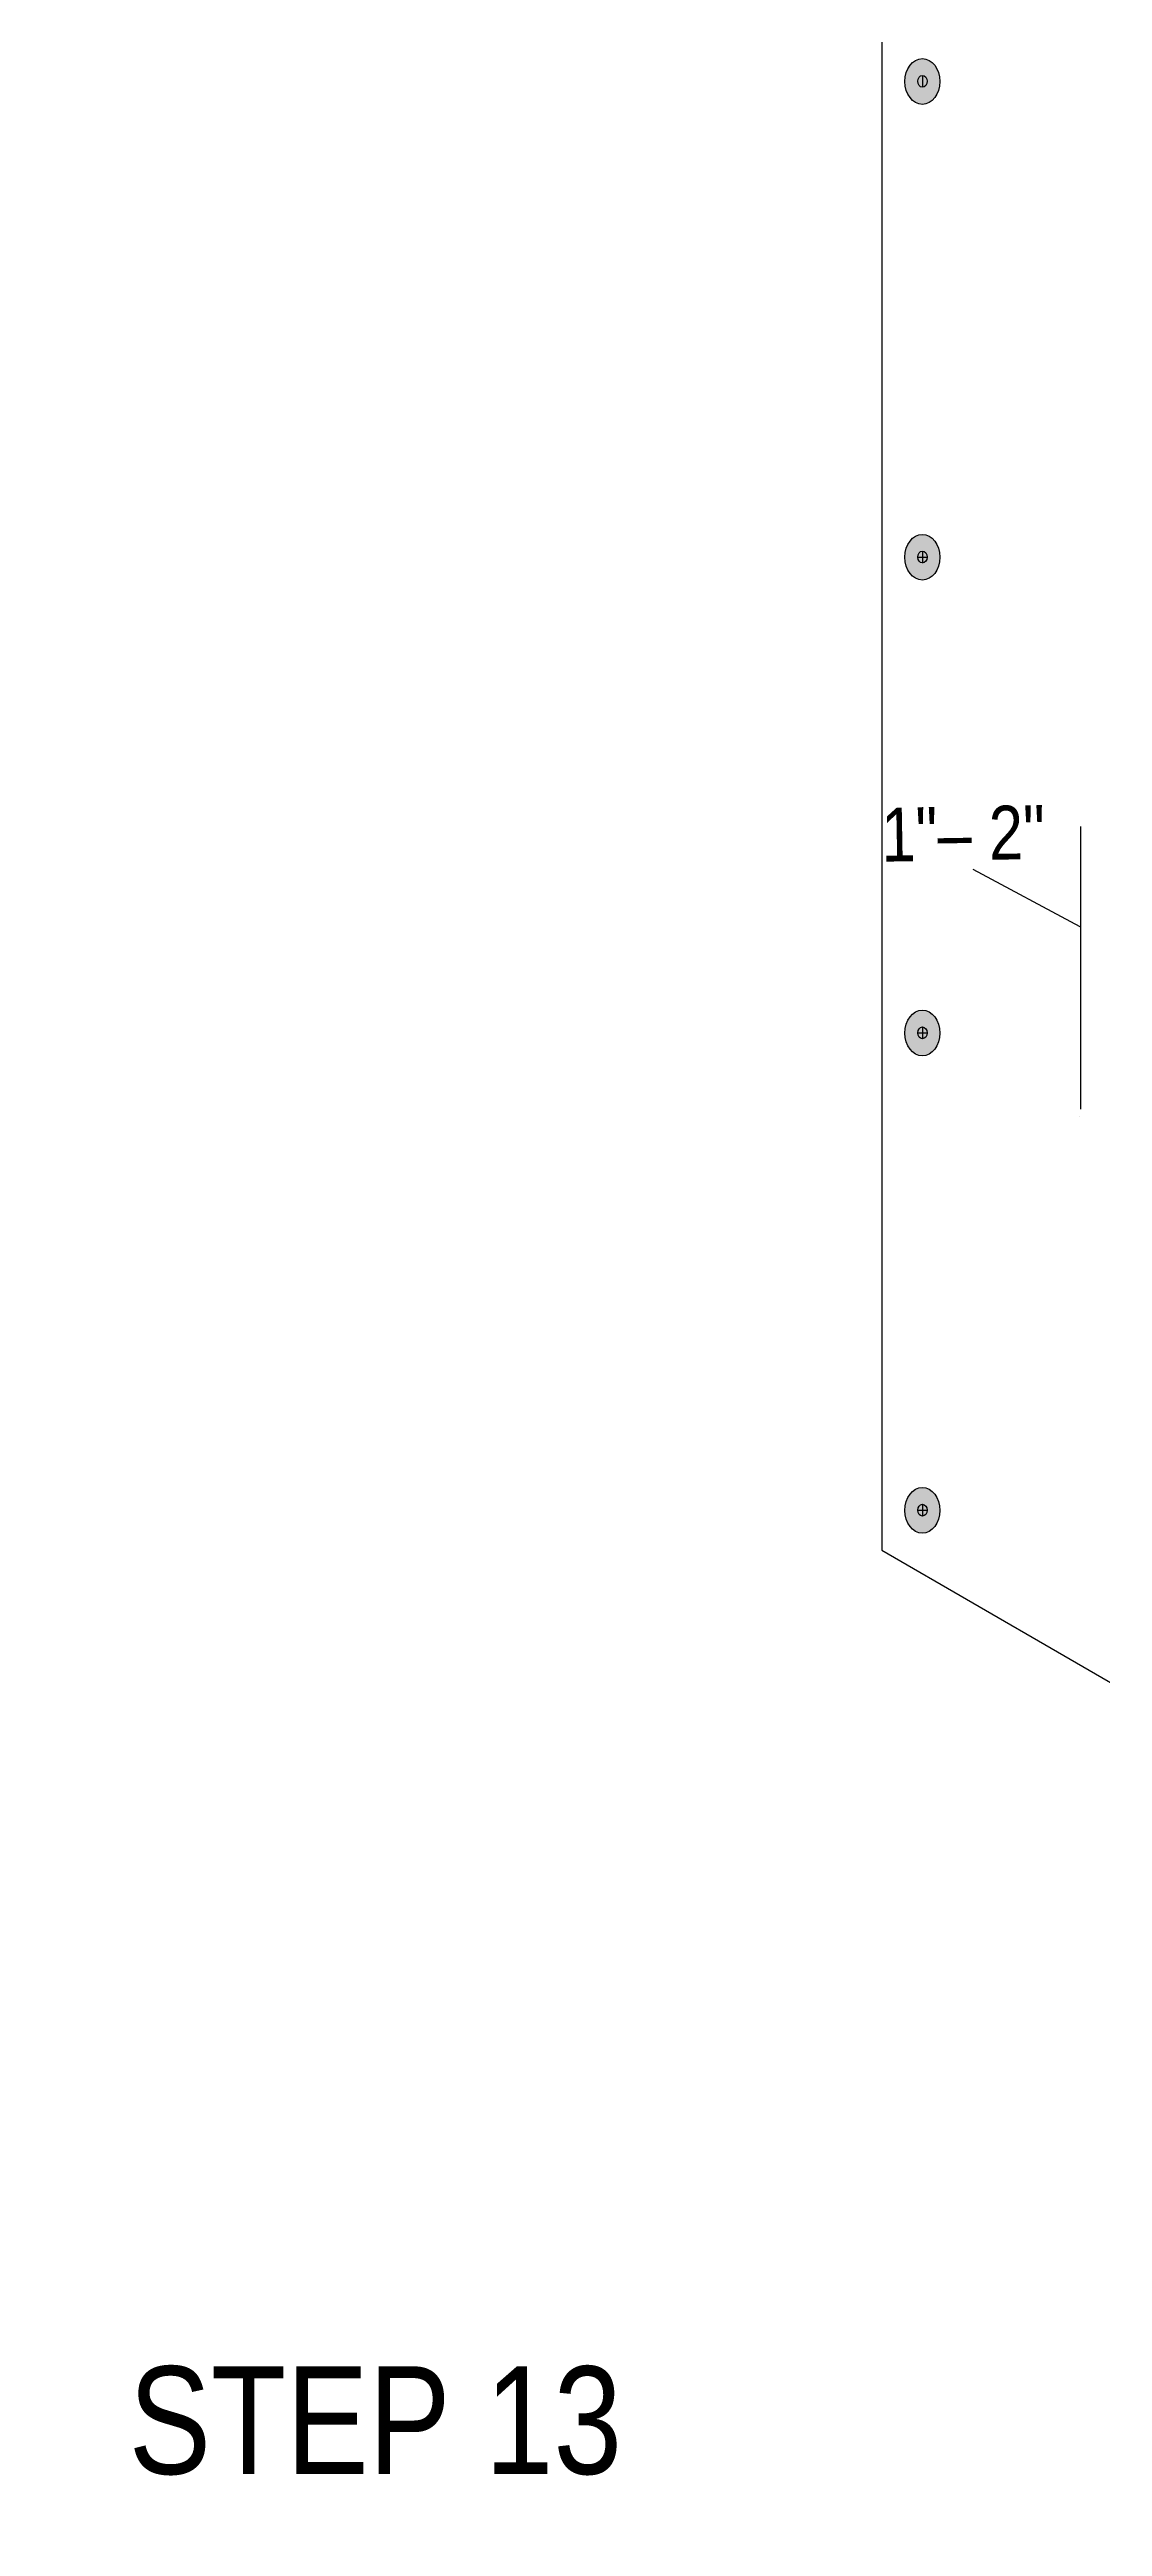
# Model space of a CAD drawing. Extents: x -1140 to 5605, y -816 to 2382.
# Drawn here: x 2987 to 3207, y -185 to 333 of the extents above; entities that cross this region are included whole.
import ezdxf

# ---------------------------------------------------------------- set-up
doc = ezdxf.new("R2010")
doc.units = 0
doc.header["$MEASUREMENT"] = 0
doc.linetypes.add('AI-Linetype-59', pattern=[27, 18, -9])
for name, color, linetype, lineweight in [('.ATI-TEXT', 7, 'Continuous', 0), ('G-ANNO-TTLB', 7, 'Continuous', 0), ('TYVEK', 7, 'Continuous', 0), ('wall scratch', 7, 'Continuous', 0)]:
    doc.layers.add(name, color=color, linetype=linetype, lineweight=lineweight)

# ---------------------------------------------------------------- blocks, each defined once
blk = doc.blocks.new('Block_40')
at = {"layer": 'wall scratch', "color": 18, "lineweight": 25, "true_color": 0x000000}
for points in [[(3161.54, 442.22)], [(3161.54, 19.86)]]:
    blk.add_lwpolyline(points, dxfattribs=at)
blk = doc.blocks.new('Block_41')
at = {"layer": 'wall scratch', "color": 18, "lineweight": 25, "true_color": 0x000000}
for points in [[(3161.54, 19.86)], [(3430.41, -135.8)]]:
    blk.add_lwpolyline(points, dxfattribs=at)
blk = doc.blocks.new('Block_355')
at = {"layer": 'TYVEK', "true_color": 0x003b71, "transparency": 33554687}
h = blk.add_hatch(color=156, dxfattribs=at)
h.dxf.hatch_style = 2
edge = h.paths.add_edge_path()
edge.add_ellipse((3169.73, 27.78), major_axis=(0, 4.78), ratio=0.766948, start_angle=0, end_angle=360)
at = {"layer": 'TYVEK', "color": 18, "lineweight": 25, "true_color": 0x000000}
for p, q in [((3168.76, 27.81), (3170.7, 27.81)), ((3169.73, 29.04), (3169.73, 26.57))]:
    blk.add_line(p, q, dxfattribs=at)
for centre, major_axis, ratio in [((3169.73, 27.78), (0, 4.78), 0.766948), ((3169.73, 27.81), (0, 1.23), 0.788846)]:
    blk.add_ellipse(centre, major_axis=major_axis, ratio=ratio, dxfattribs=at)
blk = doc.blocks.new('Block_356')
at = {"layer": 'TYVEK', "true_color": 0x003b71, "transparency": 33554687}
h = blk.add_hatch(color=156, dxfattribs=at)
h.dxf.hatch_style = 2
edge = h.paths.add_edge_path()
edge.add_ellipse((3169.73, 227.02), major_axis=(0, 4.78), ratio=0.766948, start_angle=0, end_angle=360)
at = {"layer": 'TYVEK', "color": 18, "lineweight": 25, "true_color": 0x000000}
for p, q in [((3169.73, 228.28), (3169.73, 225.81)), ((3168.76, 227.05), (3170.7, 227.05))]:
    blk.add_line(p, q, dxfattribs=at)
blk.add_lwpolyline([(3169.22, 231.44)], dxfattribs=at)
for centre, major_axis, ratio in [((3169.73, 227.02), (0, 4.78), 0.766948), ((3169.73, 227.05), (0, 1.23), 0.788846)]:
    blk.add_ellipse(centre, major_axis=major_axis, ratio=ratio, dxfattribs=at)
blk = doc.blocks.new('Block_357')
at = {"layer": 'TYVEK', "true_color": 0x003b71, "transparency": 33554687}
h = blk.add_hatch(color=156, dxfattribs=at)
h.dxf.hatch_style = 2
edge = h.paths.add_edge_path()
edge.add_ellipse((3169.73, 326.47), major_axis=(0, 4.78), ratio=0.766948, start_angle=0, end_angle=360)
at = {"layer": 'TYVEK', "color": 18, "lineweight": 25, "true_color": 0x000000}
blk.add_line((3169.73, 327.74), (3169.73, 325.27), dxfattribs=at)
for centre, major_axis, ratio in [((3169.73, 326.47), (0, 4.78), 0.766948), ((3169.73, 326.5), (0, 1.23), 0.788846)]:
    blk.add_ellipse(centre, major_axis=major_axis, ratio=ratio, dxfattribs=at)
blk = doc.blocks.new('Block_358')
at = {"layer": 'TYVEK', "true_color": 0x003b71, "transparency": 33554687}
h = blk.add_hatch(color=156, dxfattribs=at)
h.dxf.hatch_style = 2
edge = h.paths.add_edge_path()
edge.add_ellipse((3169.73, 127.56), major_axis=(0, 4.78), ratio=0.766948, start_angle=0, end_angle=360)
at = {"layer": 'TYVEK', "color": 18, "lineweight": 25, "true_color": 0x000000}
for p, q in [((3168.76, 127.59), (3170.7, 127.59)), ((3169.73, 128.83), (3169.73, 126.36))]:
    blk.add_line(p, q, dxfattribs=at)
blk.add_lwpolyline([(3169.22, 122.45)], dxfattribs=at)
for centre, major_axis, ratio in [((3169.73, 127.56), (0, 4.78), 0.766948), ((3169.73, 127.59), (0, 1.23), 0.788846)]:
    blk.add_ellipse(centre, major_axis=major_axis, ratio=ratio, dxfattribs=at)

msp = doc.modelspace()

# ---------------------------------------------------------------- hatches: boundary and pattern name
at = {"layer": 'G-ANNO-TTLB', "true_color": 0xff00ff, "transparency": 33554687}
h = msp.add_hatch(color=6, dxfattribs=at)
edge = h.paths.add_edge_path()
edge.add_spline(control_points=[(5285.56, -733.23), (5285.56, -733.23), (2356.04, -733.23), (2356.04, -733.23), (2356.04, -733.23), (2356.04, 1723.77), (2356.04, 1723.77), (2356.04, 1723.77), (5285.56, 1723.77), (5285.56, 1723.77), (5285.56, 1723.77), (5285.56, -733.23), (5285.56, -733.23)], knot_values=[0, 0, 0, 0, 1, 1, 1, 2, 2, 2, 3, 3, 3, 4, 4, 4, 4], degree=3, periodic=0)
edge = h.paths.add_edge_path()
edge.add_spline(control_points=[(2365.04, 1714.77), (2365.04, 1714.77), (2365.04, -724.23), (2365.04, -724.23), (2365.04, -724.23), (5276.56, -724.23), (5276.56, -724.23), (5276.56, -724.23), (5276.56, 1714.77), (5276.56, 1714.77), (5276.56, 1714.77), (2365.04, 1714.77), (2365.04, 1714.77)], knot_values=[0, 0, 0, 0, 1, 1, 1, 2, 2, 2, 3, 3, 3, 4, 4, 4, 4], degree=3, periodic=0)
edge.add_line((2365.04, 1714.77), (2365.04, 1714.77))

# ---------------------------------------------------------------- linework, layer by layer
at = {"layer": 'G-ANNO-TTLB'}
for points in [[(5285.56, -733.23), (5285.56, -733.23), (2356.04, -733.23), (2356.04, -733.23), (2356.04, -733.23), (2356.04, 1723.77), (2356.04, 1723.77), (2356.04, 1723.77), (5285.56, 1723.77), (5285.56, 1723.77), (5285.56, 1723.77), (5285.56, -733.23), (5285.56, -733.23)], [(2365.04, 1714.77), (2365.04, 1714.77), (2365.04, -724.23), (2365.04, -724.23), (2365.04, -724.23), (5276.56, -724.23), (5276.56, -724.23), (5276.56, -724.23), (5276.56, 1714.77), (5276.56, 1714.77), (5276.56, 1714.77), (2365.04, 1714.77), (2365.04, 1714.77)]]:
    msp.add_open_spline(points, degree=3, knots=[0, 0, 0, 0, 1, 1, 1, 2, 2, 2, 3, 3, 3, 4, 4, 4, 4], dxfattribs=at)
at = {"layer": 'TYVEK', "color": 18, "lineweight": 30, "true_color": 0x000000}
msp.add_line((3161.22, 441.73), (3161.22, 19.46), dxfattribs=at)
at = {"layer": 'TYVEK', "color": 1, "lineweight": 25, "true_color": 0xff0000}
for p, q in [((3202.79, 170.71), (3202.79, 111.67)), ((3180.25, 161.82), (3202.62, 149.81))]:
    msp.add_line(p, q, dxfattribs=at)
at = {"layer": 'TYVEK', "color": 18, "linetype": 'AI-Linetype-59', "lineweight": 25, "true_color": 0x000000}
msp.add_line((3389.59, 2.21), (3202.49, 110.16), dxfattribs=at)
at = {"layer": 'TYVEK', "color": 18, "lineweight": 25, "true_color": 0x000000}
msp.add_line((3161.22, 19.46), (3430.01, -136.12), dxfattribs=at)
msp.add_lwpolyline([(3179.63, -16.34)], dxfattribs=at)

# ---------------------------------------------------------------- block references
at = {"layer": 'TYVEK'}
for name in ['Block_357', 'Block_356', 'Block_358', 'Block_355']:
    msp.add_blockref(name, (0, 0), dxfattribs=at)
at = {"layer": 'wall scratch'}
for name in ['Block_40', 'Block_41']:
    msp.add_blockref(name, (0, 0), dxfattribs=at)

# ---------------------------------------------------------------- texts
at = {"layer": '.ATI-TEXT', "insert": (3003.78, -173.98), "char_height": 0.2, "attachment_point": 7}
msp.add_mtext('\\C18;\\c0;\\FArial Narrow|b0|i0|c1;\\H22.499999;\\W1.000000;STEP 13', dxfattribs=at)
at = {"layer": 'TYVEK', "insert": (3161.22, 163.37), "char_height": 0.2, "attachment_point": 7, "rotation": 0.9999}
msp.add_mtext('\\C1;\\c255;\\FArial Narrow|b0|i0|c1;\\H11.253424;\\W1.000002;1"\\H11.250025;– 2\\H11.253424;"', dxfattribs=at)

doc.saveas('drawing.dxf')
